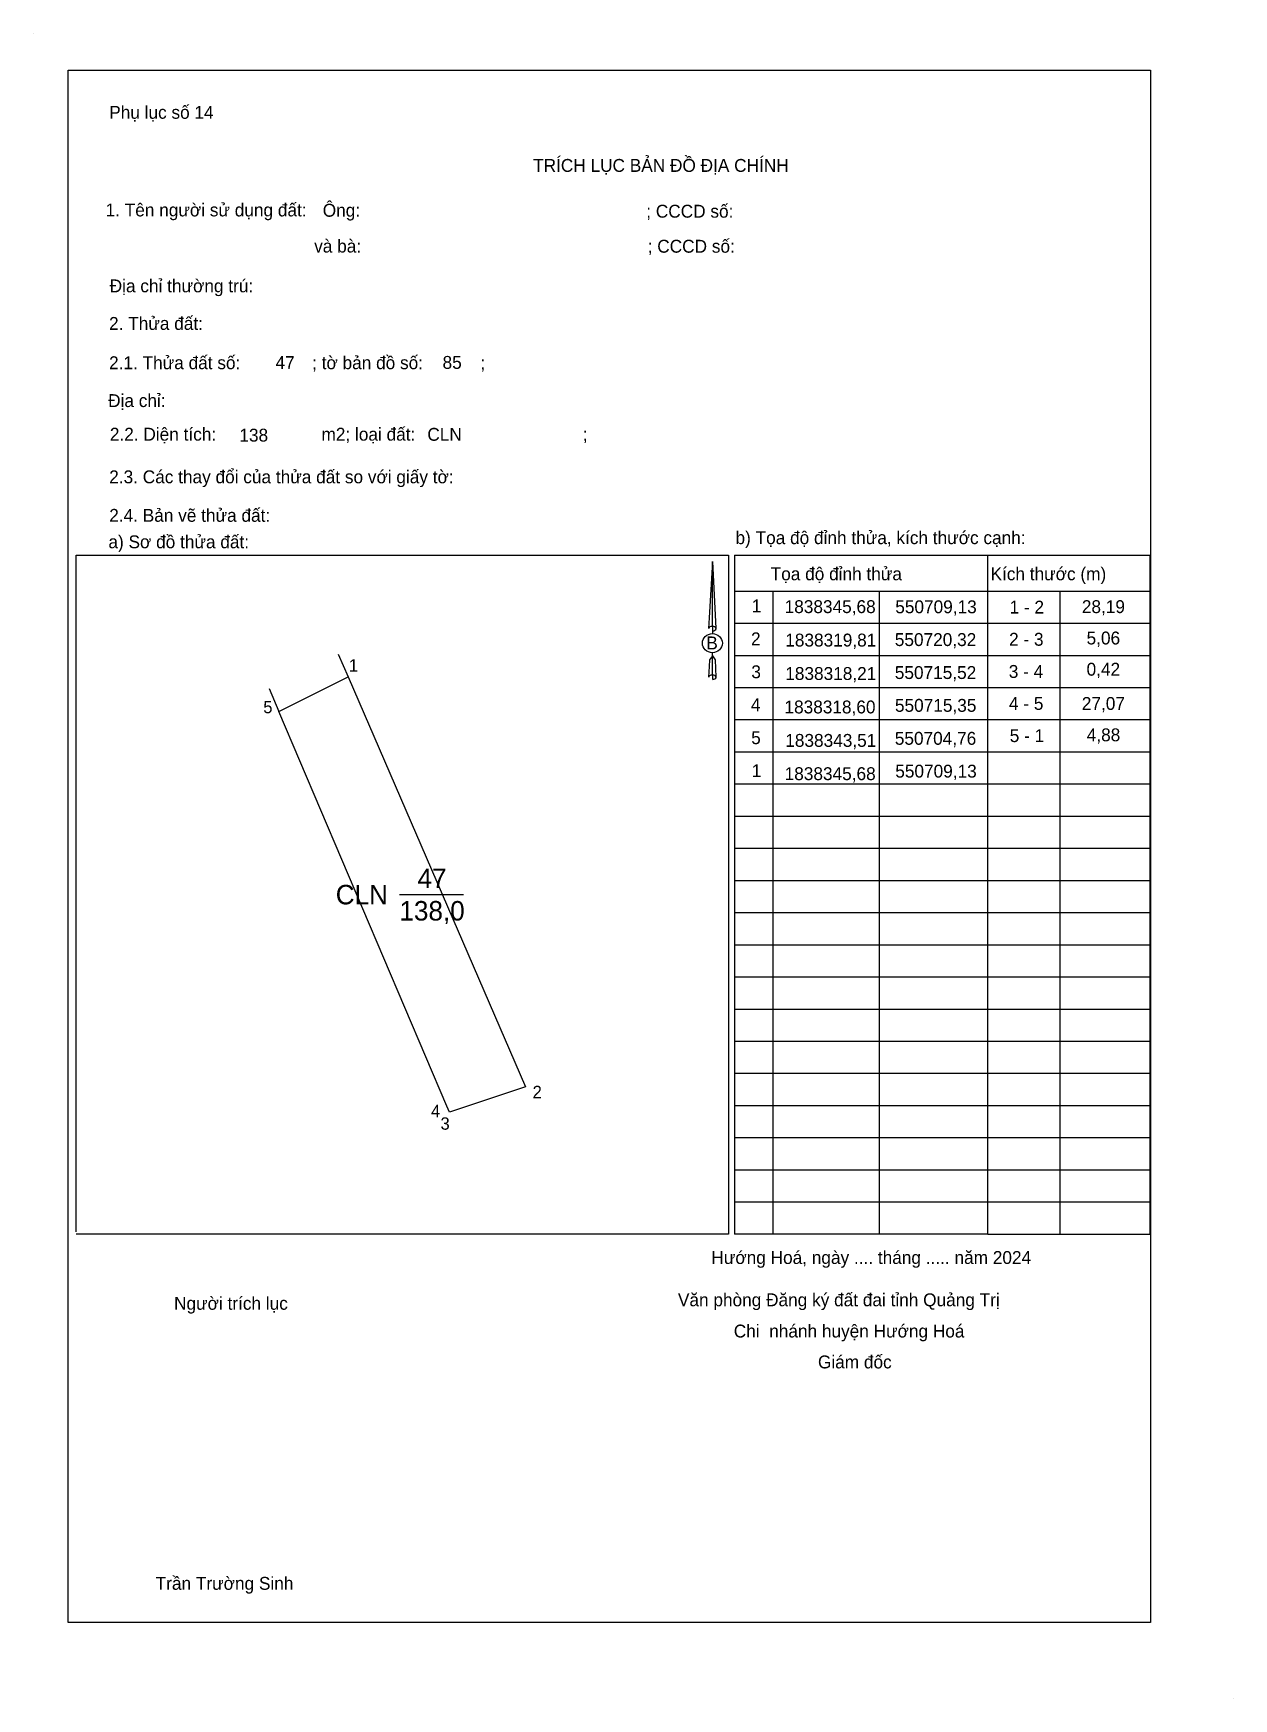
# Model space of a CAD drawing. Extents: x 550689 to 550765, y 1838281 to 1838386.
import ezdxf

# ---------------------------------------------------------------- set-up
doc = ezdxf.new("R2010")
doc.units = 0
for name, color, linetype in [('CanhThua', 7, 'Continuous'), ('hsktNoiDung', 7, 'Continuous'), ('hsktTemplate', 7, 'Continuous'), ('NhanDiaChinhThua', 7, 'Continuous'), ('RauThua', 7, 'Continuous'), ('SoHieuDinhThua', 7, 'Continuous')]:
    doc.layers.add(name, color=color, linetype=linetype)

msp = doc.modelspace()

# ---------------------------------------------------------------- linework, layer by layer
at = {"layer": 'CanhThua'}
for p, q in [((550704.76, 1838343.51), (550709.13, 1838345.68)), ((550709.13, 1838345.68), (550720.32, 1838319.81)), ((550715.35, 1838318.6), (550704.76, 1838343.51)), ((550720.32, 1838319.81), (550715.52, 1838318.21)), ((550715.52, 1838318.21), (550715.35, 1838318.6))]:
    msp.add_line(p, q, dxfattribs=at)
at = {"layer": 'hsktTemplate'}
for p, q in [((550689.27, 1838386.29), (550689.27, 1838386.29)), ((550691.46, 1838383.96), (550759.76, 1838383.96)), ((550691.46, 1838286.01), (550691.46, 1838383.96)), ((550759.76, 1838383.96), (550759.76, 1838286.01)), ((550691.98, 1838353.37), (550733.13, 1838353.37)), ((550691.98, 1838310.67), (550691.98, 1838353.37)), ((550732.11, 1838352.97), (550731.91, 1838349.4)), ((550732.11, 1838352.97), (550732.32, 1838348.74)), ((550732.11, 1838352.97), (550732.32, 1838348.74)), ((550732.11, 1838348.88), (550732.11, 1838352.97)), ((550732.11, 1838352.97), (550732.32, 1838348.74)), ((550733.13, 1838353.37), (550733.13, 1838310.52)), ((550733.51, 1838353.37), (550733.51, 1838310.52)), ((550733.51, 1838353.37), (550749.49, 1838353.37)), ((550749.49, 1838310.52), (550749.49, 1838353.37)), ((550749.49, 1838353.37), (550759.72, 1838353.37)), ((550759.72, 1838353.37), (550759.72, 1838310.52)), ((550733.56, 1838351.1), (550759.72, 1838351.1)), ((550735.93, 1838351.1), (550735.93, 1838310.52)), ((550742.64, 1838351.1), (550742.64, 1838310.52)), ((550754.04, 1838351.1), (550754.04, 1838310.52)), ((550731.91, 1838349.4), (550731.87, 1838348.74)), ((550732.11, 1838348.88), (550732.11, 1838348.72)), ((550732.11, 1838348.72), (550732.11, 1838348.6)), ((550732.11, 1838348.6), (550732.11, 1838348.44)), ((550732.11, 1838348.6), (550732.11, 1838348.44)), ((550732.11, 1838348.6), (550732.11, 1838348.44)), ((550732.32, 1838348.74), (550732.32, 1838348.74)), ((550733.51, 1838349.07), (550759.72, 1838349.07)), ((550731.91, 1838346.34), (550731.87, 1838345.67)), ((550731.92, 1838346.77), (550731.91, 1838346.34)), ((550732.11, 1838347.01), (550731.92, 1838346.77)), ((550732.11, 1838347.01), (550732.11, 1838347.2)), ((550732.11, 1838347.01), (550732.11, 1838347.2)), ((550732.11, 1838347.01), (550732.11, 1838347.2)), ((550732.11, 1838347.01), (550732.28, 1838346.77)), ((550732.11, 1838347.01), (550732.28, 1838346.77)), ((550732.11, 1838347.01), (550732.28, 1838346.77)), ((550732.11, 1838345.82), (550732.11, 1838347.01)), ((550732.28, 1838346.77), (550732.32, 1838345.67)), ((550732.28, 1838346.77), (550732.32, 1838345.67)), ((550732.28, 1838346.77), (550732.32, 1838345.67)), ((550733.51, 1838347.04), (550759.72, 1838347.04)), ((550732.11, 1838345.82), (550732.11, 1838345.65)), ((550732.11, 1838345.65), (550732.11, 1838345.53)), ((550732.32, 1838345.67), (550732.32, 1838345.67)), ((550733.51, 1838345.02), (550759.72, 1838345.02)), ((550733.51, 1838342.99), (550759.72, 1838342.99)), ((550733.51, 1838340.96), (550759.72, 1838340.96)), ((550733.51, 1838338.93), (550759.72, 1838338.93)), ((550733.51, 1838336.9), (550759.72, 1838336.9)), ((550733.51, 1838334.87), (550759.72, 1838334.87)), ((550733.51, 1838332.84), (550759.72, 1838332.84)), ((550733.51, 1838330.81), (550759.72, 1838330.81)), ((550733.51, 1838328.78), (550759.72, 1838328.78)), ((550733.51, 1838326.75), (550759.72, 1838326.75)), ((550733.51, 1838324.72), (550759.72, 1838324.72)), ((550733.51, 1838322.7), (550759.72, 1838322.7)), ((550733.51, 1838320.67), (550759.72, 1838320.67)), ((550733.51, 1838318.64), (550759.72, 1838318.64)), ((550733.51, 1838316.61), (550759.72, 1838316.61)), ((550733.51, 1838314.58), (550759.72, 1838314.58)), ((550733.51, 1838312.55), (550759.72, 1838312.55)), ((550733.13, 1838310.52), (550691.98, 1838310.52)), ((550749.49, 1838310.52), (550733.51, 1838310.52)), ((550749.49, 1838310.52), (550759.72, 1838310.52)), ((550759.76, 1838286.01), (550691.46, 1838286.01)), ((550765, 1838281.21), (550765, 1838281.21))]:
    msp.add_line(p, q, dxfattribs=at)
msp.add_ellipse((550732.11, 1838347.81), major_axis=(0.631, 0), ratio=0.952727, dxfattribs=at)
for centre, start_param, end_param in [((550732.11, 1838348.73), 1.570796, 3.074452), ((550732.11, 1838348.73), 0.067141, 1.570796), ((550732.11, 1838348.73), 4.712389, 6.283185), ((550732.11, 1838345.66), 2.491069, 3.074278), ((550732.11, 1838345.66), 1.570796, 2.491069), ((550732.11, 1838345.66), 0.067141, 1.570796), ((550732.11, 1838345.66), 4.712389, 6.283185)]:
    msp.add_ellipse(centre, major_axis=(0.231, 0), ratio=0.614131, start_param=start_param, end_param=end_param, dxfattribs=at)
at = {"layer": 'NhanDiaChinhThua'}
msp.add_line((550712.37, 1838331.95), (550716.4, 1838331.95), dxfattribs=at)
at = {"layer": 'RauThua'}
for p, q in [((550708.51, 1838347.11), (550709.13, 1838345.68)), ((550704.15, 1838344.95), (550704.76, 1838343.51))]:
    msp.add_line(p, q, dxfattribs=at)

# ---------------------------------------------------------------- texts
at = {"layer": 'hsktNoiDung'}
for s, p in [('47', (550704.55, 1838365.11)), ('85', (550715.09, 1838365.12)), ('138', (550702.27, 1838360.53)), ('CLN', (550714.13, 1838360.58)), ('1', (550734.6, 1838349.76)), ('1838345,68', (550736.67, 1838349.71)), ('550709,13', (550743.65, 1838349.7)), ('28,19', (550755.42, 1838349.71)), ('2', (550734.55, 1838347.68)), ('1838319,81', (550736.71, 1838347.6)), ('550720,32', (550743.62, 1838347.63)), ('5,06', (550755.72, 1838347.73)), ('3', (550734.57, 1838345.6)), ('1838318,21', (550736.71, 1838345.49)), ('550715,52', (550743.62, 1838345.55)), ('0,42', (550755.72, 1838345.76)), ('4', (550734.54, 1838343.52)), ('1838318,60', (550736.66, 1838343.38)), ('550715,35', (550743.63, 1838343.48)), ('27,07', (550755.42, 1838343.6)), ('5', (550734.56, 1838341.44)), ('1838343,51', (550736.71, 1838341.27)), ('550704,76', (550743.62, 1838341.4)), ('4,88', (550755.73, 1838341.62)), ('1', (550734.6, 1838339.36)), ('1838345,68', (550736.67, 1838339.17)), ('550709,13', (550743.65, 1838339.33))]:
    msp.add_text(s, height=0.813, dxfattribs=at).set_placement(p)
at = {"layer": 'hsktTemplate'}
for s, height, p in [('Phụ lục số 14', 0.8128, (550694.06, 1838380.9)), (' TRÍCH LỤC BẢN ĐỒ ĐỊA CHÍNH', 0.8128, (550720.5, 1838377.55)), ('Ông:', 0.813, (550707.53, 1838374.72)), ('1. Tên người sử dụng đất:', 0.8128, (550693.83, 1838374.74)), ('; CCCD số:', 0.813, (550727.94, 1838374.66)), ('và bà:', 0.813, (550706.99, 1838372.46)), ('; CCCD số:', 0.813, (550728.03, 1838372.45)), ('Địa chỉ thường trú:', 0.8128, (550694.09, 1838369.95)), ('2. Thửa đất:', 0.8128, (550694.05, 1838367.58)), ('2.1. Thửa đất số:               ; tờ bản đồ số:            ;', 0.8128, (550694.05, 1838365.1)), ('Địa chỉ:', 0.813, (550693.99, 1838362.71)), ('2.2. Diện tích:                      m2; loại đất:                                   ;', 0.8128, (550694.1, 1838360.59)), ('2.3. Các thay đổi của thửa đất so với giấy tờ:', 0.8128, (550694.06, 1838357.9)), ('2.4. Bản vẽ thửa đất:', 0.8128, (550694.06, 1838355.47)), ('a) Sơ đồ thửa đất:', 0.8128, (550694.01, 1838353.8)), ('b) Tọa độ đỉnh thửa, kích thước cạnh:', 0.8128, (550733.57, 1838354.06)), ('Tọa độ đỉnh thửa', 0.8128, (550735.79, 1838351.78)), ('Kích thước (m)', 0.8128, (550749.66, 1838351.78)), ('1 - 2', 0.813, (550750.86, 1838349.68)), ('2 - 3', 0.813, (550750.83, 1838347.65)), ('B', 0.813, (550731.73, 1838347.42)), ('3 - 4', 0.813, (550750.81, 1838345.62)), ('4 - 5', 0.813, (550750.82, 1838343.6)), ('5 - 1', 0.813, (550750.87, 1838341.57)), ('Hướng Hoá, ngày .... tháng ..... năm 2024', 0.8128, (550732.05, 1838308.64)), ('Người trích lục', 0.8128, (550698.15, 1838305.75)), ('Văn phòng Đăng ký đất đai tỉnh Quảng Trị', 0.8128, (550729.94, 1838305.97)), (' Chi  nhánh huyện Hướng Hoá', 0.8128, (550733.16, 1838304)), (' Giám đốc', 0.813, (550738.47, 1838302.05)), ('Trần Trường Sinh', 0.8128, (550696.99, 1838288.08))]:
    msp.add_text(s, height=height, dxfattribs=at).set_placement(p)
at = {"layer": 'NhanDiaChinhThua'}
for s, p in [('CLN', (550708.35, 1838331.33)), ('47', (550713.51, 1838332.36)), ('138,0', (550712.37, 1838330.31))]:
    msp.add_text(s, height=1.23, dxfattribs=at).set_placement(p)
at = {"layer": 'SoHieuDinhThua'}
for s, p in [('1', (550709.18, 1838346.02)), ('5', (550703.78, 1838343.39)), ('2', (550720.77, 1838319.1)), ('4', (550714.36, 1838317.9)), ('3', (550714.96, 1838317.11))]:
    msp.add_text(s, height=0.781, dxfattribs=at).set_placement(p)

doc.saveas('drawing.dxf')
